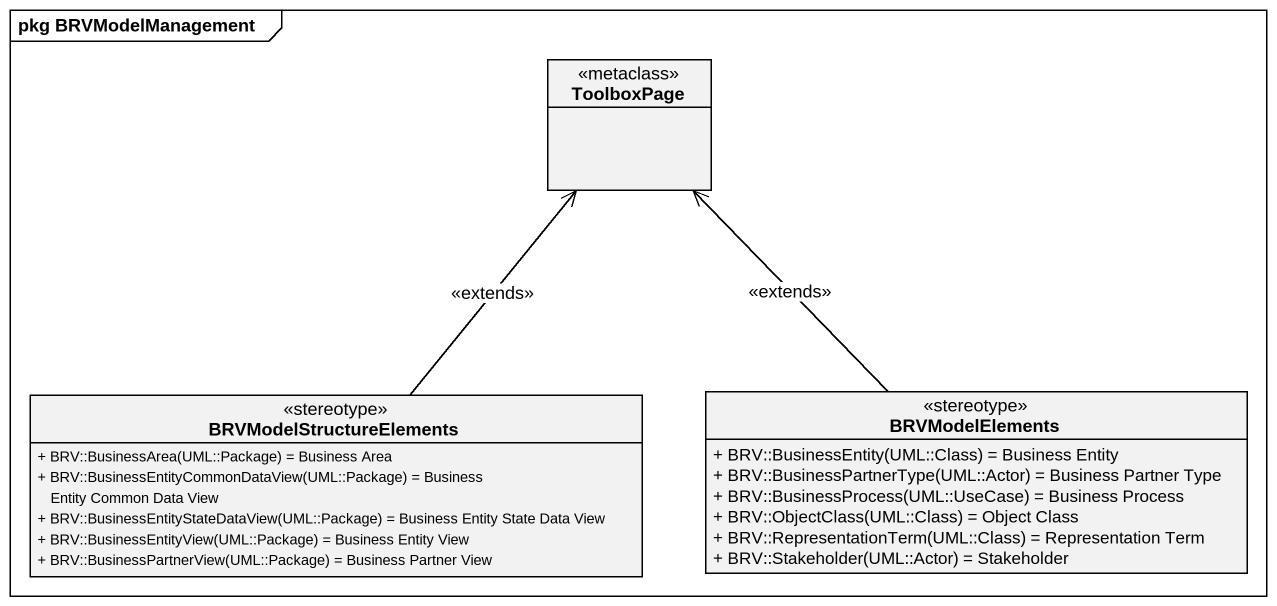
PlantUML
@startuml
mainframe pkg BRVModelManagement
hide circle
hide empty members
skinparam classAttributeIconSize 0
class ToolboxPage <<metaclass>>
class BRVModelStructureElements <<stereotype>> {
  {field} + BRV::BusinessArea(UML::Package) = Business Area
  {field} + BRV::BusinessEntityCommonDataView(UML::Package) = Business Entity Common Data View
  {field} + BRV::BusinessEntityStateDataView(UML::Package) = Business Entity State Data View
  {field} + BRV::BusinessEntityView(UML::Package) = Business Entity View
  {field} + BRV::BusinessPartnerView(UML::Package) = Business Partner View
}
class BRVModelElements <<stereotype>> {
  {field} + BRV::BusinessEntity(UML::Class) = Business Entity
  {field} + BRV::BusinessPartnerType(UML::Actor) = Business Partner Type
  {field} + BRV::BusinessProcess(UML::UseCase) = Business Process
  {field} + BRV::ObjectClass(UML::Class) = Object Class
  {field} + BRV::RepresentationTerm(UML::Class) = Representation Term
  {field} + BRV::Stakeholder(UML::Actor) = Stakeholder
}
BRVModelStructureElements -up-> ToolboxPage : <<extends>>
BRVModelElements -up-> ToolboxPage : <<extends>>
@enduml
